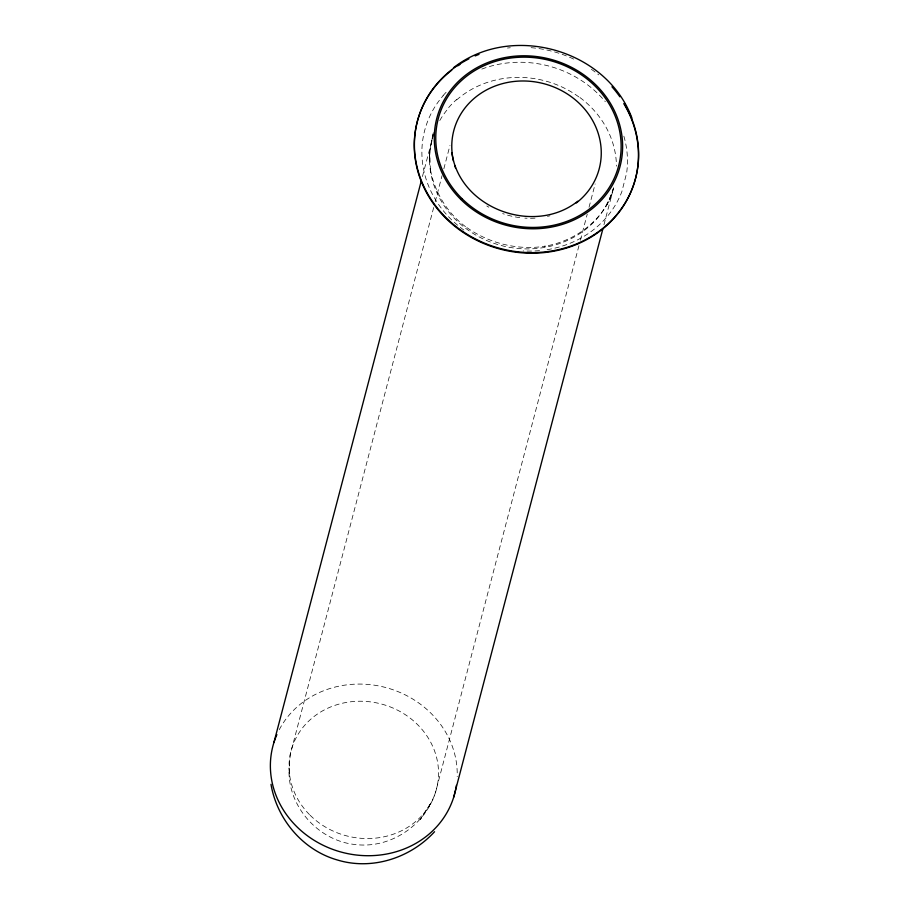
<?xml version="1.0" encoding="UTF-8"?>
<svg xmlns="http://www.w3.org/2000/svg" width="909" height="909" viewBox="0 0 909 909"><rect width="100%" height="100%" fill="white"/><g stroke="black" fill="none" stroke-linecap="round" stroke-linejoin="round"><path stroke-width="0.68" stroke-dasharray="4.54 3.41" d="M289.267 761.458L289.698 775.593L289.073 768.264L290.221 754.572L433.752 207.252M433.332 132.669L429.809 152.61L429.593 161.768L429.696 150.633L430.446 170.937L430.332 169.085C434.513 192.083 447.33 213.331 466.237 227.193L465.567 226.682C488.326 243.157 517.573 250.725 545.4 246.146L544.491 246.271C574.204 241.476 601.519 221.728 612.393 193.242L605.28 207.332L608.576 201.264L613.45 188.504M433.048 134.032L431.093 143.577L433.423 134.771M432.741 136.941A93.968 85.196 14.4 0 0 481.565 238.147A93.968 85.196 14.4 0 0 597.077 218.558A93.957 85.253 14.9 0 0 611.325 194.946L614.041 186.322L613.598 187.958M422.435 176.539L433.059 136.145M435.195 201.764L442.035 175.687M443.842 168.824L449.955 145.497M578.953 245.714L435.684 791.83C425.412 824.974 391.006 848.529 356.226 844.631C318.502 841.404 287.142 806.158 289.073 768.264M580.397 240.215L587.237 214.149M589.032 207.286L595.156 183.959M603.951 224.762L614.041 186.322M279.245 729.711A93.968 85.23 14.7 0 1 385.575 687.488A93.968 85.23 14.7 0 1 457.182 776.672M481.827 69.084A103.376 93.82 14.6 0 1 587.248 84.571A103.353 93.763 14.3 0 1 605.303 101.66M623.858 136.168A103.353 93.763 14.3 0 1 626.631 173.04L621.847 191.663A103.49 93.877 14.8 0 1 606.235 217.683A103.376 93.752 14.6 0 1 544.946 250.009M443.035 95.661A102.91 93.434 15.1 0 1 447.796 90.57M539.526 250.634A103.376 93.752 14.6 0 1 523.141 250.907M463.897 230.079A103.376 93.752 14.6 0 1 443.126 95.729M439.763 120.545A93.968 85.196 14.4 0 1 448.864 107.739M456.602 99.956A93.968 85.196 14.4 0 1 579.692 97.536M579.919 97.524A93.957 85.253 13.7 0 1 616.461 166.131M448.671 107.592A93.991 85.435 15.7 0 1 456.613 99.524M507.449 48.018A112.761 102.274 14.7 0 1 510.279 47.734M531.106 47.677A112.761 102.274 14.7 0 1 576.704 60.551M591.395 69.323A112.761 102.274 14.7 0 1 598.701 74.845M549.934 215.797A75.174 68.186 14.7 0 1 547.502 216.376M535.026 218.149A75.174 68.186 14.7 0 1 524.857 218.126M519.766 217.637A75.174 68.186 14.7 0 1 502.654 213.581M488.815 207.184A75.174 68.186 14.7 0 1 486.804 205.991M430.389 803.954L420.401 819.361L430.389 803.954M310.128 815.259A75.174 68.186 14.7 0 0 435.684 791.83A75.174 68.186 14.7 0 0 345.568 702.577A75.174 68.186 14.7 0 0 310.128 815.259"/><path stroke-width="1.36" d="M273.939 742.471L421.356 180.664M453.659 797.307L602.86 228.886M434.547 831.724C410.516 857.948 372.19 870.515 337.637 860.062C303.072 850.347 276.984 819.407 270.996 784.353M453.466 67.766C511.131 22.68 606.519 49.166 631.903 118.068M577.817 201.196C534.356 235.806 459.704 208.695 451.875 152.735M456.398 785.365A93.968 85.23 14.7 0 1 340.284 851.824A93.968 85.23 14.7 0 1 276.881 734.631M623.983 103.956A112.761 102.274 14.7 0 1 588.305 238.715A112.761 102.274 14.7 0 1 437.57 209.138A112.761 102.274 14.7 0 1 451.75 70.175M457.852 65.8A112.761 102.274 14.7 0 1 459.954 64.437M624.142 103.353A112.761 102.274 14.7 0 1 582.476 241.237A112.761 102.274 14.7 0 1 429.855 197.48A112.761 102.274 14.7 0 1 468.908 58.846M475.168 55.938A112.761 102.274 14.7 0 1 479.02 54.37M611.939 86.775A112.761 102.274 14.7 0 1 619.881 96.797M453.511 161.143A75.174 68.186 14.7 0 1 498.302 84.889A75.174 68.186 14.7 0 1 589.941 116.136A75.174 68.186 14.7 0 1 576.272 203.002M455.534 167.995A75.174 68.186 14.7 0 1 454.773 165.733M460.829 199.457A94.718 85.912 14.7 0 0 619.029 169.926A94.718 85.912 14.7 0 0 505.484 57.472A94.718 85.912 14.7 0 0 460.829 199.457M461.863 198.514A93.218 84.548 14.7 0 0 617.575 169.54A93.218 84.548 14.7 0 0 505.904 58.812A93.218 84.548 14.7 0 0 461.863 198.514"/></g></svg>
